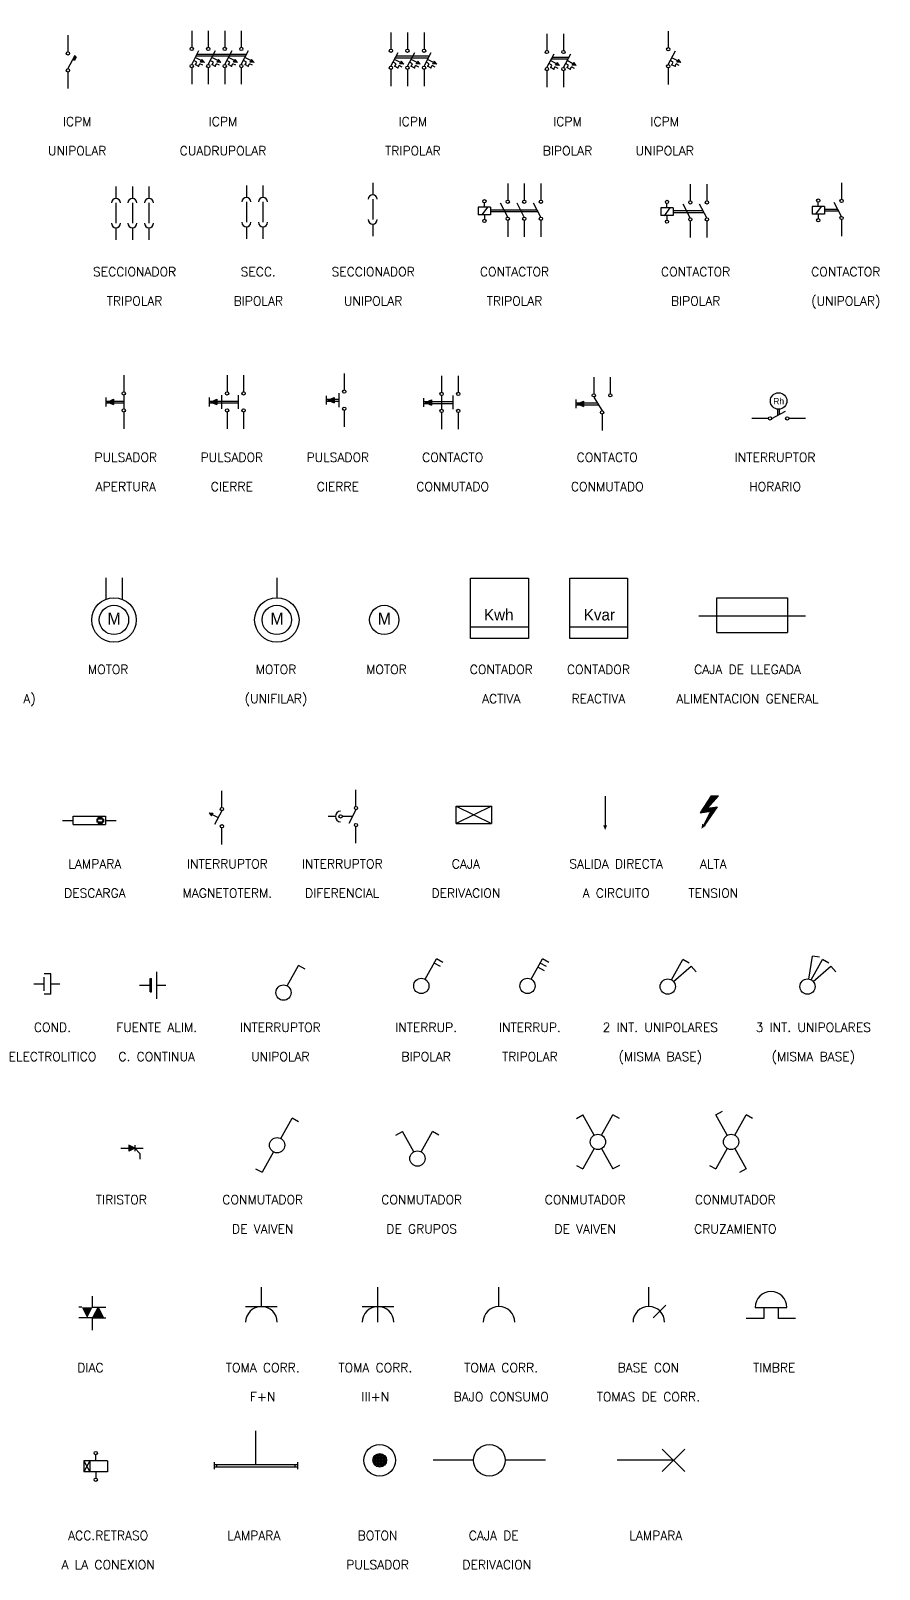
# Model space of a CAD drawing. Extents: x 38 to 365, y 13 to 291.
# Drawn here: x 224.4 to 365.4, y 35 to 290.8 of the extents above; entities that cross this region are included whole.
import ezdxf
from ezdxf.enums import TextEntityAlignment as Align

# ---------------------------------------------------------------- set-up
doc = ezdxf.new("R2010")
doc.units = 0
doc.header["$LTSCALE"] = 10
doc.header["$MEASUREMENT"] = 0
doc.layers.get('0').update_dxf_attribs({"linetype": 'CONTINUOUS'})
doc.styles.add('ROMANS', font='romans', dxfattribs={"height": 1.5})

# ---------------------------------------------------------------- blocks, each defined once
blk = doc.blocks.new('*X1')
at = {"color": 0}
for p, q in [((254.96, 82), (257.22, 82)), ((254.99, 82.25), (257.18, 82.25)), ((255, 81.66), (255, 82.29)), ((255.09, 82.5), (257.09, 82.5)), ((255.25, 81.21), (255.25, 82.73)), ((255.26, 82.75), (256.91, 82.75)), ((255.5, 81.01), (255.5, 82.94)), ((255.61, 83), (256.56, 83)), ((255.75, 80.9), (255.75, 83.05)), ((256, 80.85), (256, 83.1)), ((256.25, 80.86), (256.25, 83.09)), ((256.5, 80.92), (256.5, 83.03)), ((256.75, 81.06), (256.75, 82.89)), ((257, 81.31), (257, 82.64)), ((254.98, 81.75), (257.19, 81.75)), ((255.06, 81.5), (257.11, 81.5)), ((255.22, 81.25), (256.95, 81.25)), ((255.51, 81), (256.66, 81))]:
    blk.add_line(p, q, dxfattribs=at)

msp = doc.modelspace()

# ---------------------------------------------------------------- linework, layer by layer
for p, q in [((230.55, 290.1), (230.55, 287.35)), ((251.13, 290.84), (251.13, 288.09)), ((253.88, 290.84), (253.88, 288.09)), ((256.63, 290.84), (256.63, 288.09)), ((259.38, 290.84), (259.38, 288.09)), ((284.25, 290.54), (284.25, 287.79)), ((287, 290.54), (287, 287.79)), ((289.75, 290.54), (289.75, 287.79)), ((310.17, 290.33), (310.17, 287.58)), ((312.92, 290.33), (312.92, 287.58)), ((330.34, 290.8), (330.34, 288.05)), ((231.95, 286.47), (231.66, 286.62)), ((230.55, 283.97), (230.55, 281.22)), ((231.64, 285.89), (231.35, 286.04)), ((231.58, 286), (231.39, 286.11)), ((231.95, 286.47), (231.64, 285.89)), ((251.13, 284.71), (251.13, 281.96)), ((253.88, 284.71), (253.88, 281.96)), ((256.63, 284.71), (256.63, 281.96)), ((259.38, 284.71), (259.38, 281.96)), ((284.25, 284.4), (284.25, 281.65)), ((287, 284.4), (287, 281.65)), ((289.75, 284.4), (289.75, 281.65)), ((310.17, 284.2), (310.17, 281.45)), ((312.92, 284.2), (312.92, 281.45)), ((330.34, 284.67), (330.34, 281.92)), ((238.53, 264.97), (238.53, 262.97)), ((241.28, 264.97), (241.28, 262.97)), ((244.03, 264.97), (244.03, 262.97)), ((260.23, 265.12), (260.23, 263.12)), ((262.98, 265.12), (262.98, 263.12)), ((281.23, 265.58), (281.23, 263.58)), ((303.67, 265.45), (303.67, 262.7)), ((306.42, 265.45), (306.42, 262.7)), ((309.17, 265.45), (309.17, 262.7)), ((334.02, 265.33), (334.02, 262.58)), ((336.77, 265.33), (336.77, 262.58)), ((359.16, 265.57), (359.16, 262.82)), ((281.23, 258.7), (281.23, 256.7)), ((303.67, 259.32), (303.67, 256.57)), ((306.42, 259.32), (306.42, 256.57)), ((309.17, 259.32), (309.17, 256.57)), ((334.02, 259.2), (334.02, 256.45)), ((336.77, 259.2), (336.77, 256.45)), ((359.16, 259.43), (359.16, 256.68)), ((238.53, 258.09), (238.53, 256.09)), ((241.28, 258.09), (241.28, 256.09)), ((244.03, 258.09), (244.03, 256.09)), ((260.23, 258.24), (260.23, 256.24)), ((262.98, 258.24), (262.98, 256.24)), ((239.83, 233.56), (239.83, 230.81)), ((257.01, 233.56), (257.01, 230.81)), ((259.76, 233.56), (259.76, 230.81)), ((276.49, 233.86), (276.49, 231.11)), ((292.68, 233.48), (292.68, 230.73)), ((295.43, 233.48), (295.43, 230.73)), ((317.97, 233.24), (317.97, 230.49)), ((320.72, 233.24), (320.72, 230.49)), ((237.11, 229.11), (238.13, 229.56)), ((237.11, 229.11), (238.13, 228.67)), ((238.13, 229.56), (238.13, 228.67)), ((254.29, 229.11), (255.31, 229.56)), ((254.29, 229.11), (255.31, 228.67)), ((255.31, 229.56), (255.31, 228.67)), ((273.77, 229.42), (274.79, 229.87)), ((273.77, 229.42), (274.79, 228.97)), ((274.79, 229.87), (274.79, 228.97)), ((276.49, 227.73), (276.49, 224.98)), ((289.96, 229.04), (290.98, 229.49)), ((289.96, 229.04), (290.98, 228.59)), ((290.98, 229.49), (290.98, 228.59)), ((315.25, 228.8), (316.27, 229.25)), ((315.25, 228.8), (316.27, 228.36)), ((316.27, 229.25), (316.27, 228.36)), ((239.83, 227.42), (239.83, 224.67)), ((257.01, 227.42), (257.01, 224.67)), ((259.76, 227.42), (259.76, 224.67)), ((292.68, 227.35), (292.68, 224.6)), ((295.43, 227.35), (295.43, 224.6)), ((319.34, 227.11), (319.34, 224.36)), ((347.01, 226.39), (344.26, 226.39)), ((353.15, 226.39), (350.4, 226.39)), ((236.84, 199.87), (236.84, 196.29)), ((239.59, 199.87), (239.59, 196.29)), ((265.28, 199.87), (265.28, 196.55)), ((335.41, 193.56), (353.17, 193.56)), ((256.14, 161.68), (256.14, 164.43)), ((278.44, 161.87), (278.44, 164.62)), ((319.85, 163.59), (319.85, 158.73)), ((337.5, 163.63), (335.66, 160.82)), ((338.48, 161.79), (336.35, 158.76)), ((338.73, 163.63), (336.89, 161.58)), ((336.89, 161.58), (338.48, 161.79)), ((337.5, 163.63), (338.73, 163.63)), ((229.66, 159.52), (231.41, 159.52)), ((236.8, 159.52), (238.55, 159.52)), ((254.03, 160.8), (254.43, 160.3)), ((254.03, 160.8), (254.67, 160.75)), ((254.43, 160.3), (254.55, 160.52)), ((254.67, 160.75), (254.55, 160.52)), ((254.55, 160.52), (255.54, 160)), ((275.02, 160.19), (273.79, 160.19)), ((277.84, 160.19), (276.17, 160.19)), ((335.66, 160.82), (337.44, 161.06)), ((337.44, 161.06), (336.27, 158.82)), ((256.14, 155.55), (256.14, 158.3)), ((278.44, 155.73), (278.44, 158.48)), ((224.86, 132.34), (226.62, 132.34)), ((227.72, 132.34), (229.23, 132.34)), ((242.45, 132.12), (244.21, 132.12)), ((245.31, 132.12), (246.82, 132.12)), ((239.36, 105.06), (240.7, 105.06)), ((240.7, 105.56), (240.7, 104.56)), ((241.69, 105.06), (240.7, 105.56)), ((241.69, 105.06), (240.7, 104.56)), ((241.69, 105.06), (243.07, 105.06)), ((241.69, 105.06), (242.53, 104.13)), ((242.53, 104.13), (242.53, 103.21)), ((262.73, 78.72), (262.73, 81.92)), ((282.09, 78.72), (282.09, 81.92)), ((302.21, 78.72), (302.21, 81.92)), ((327.12, 78.72), (327.12, 81.92)), ((234.66, 78.59), (234.66, 80.45)), ((232.86, 78.59), (232.36, 78.59)), ((234.66, 76.8), (232.36, 76.8)), ((234.61, 76.8), (234.61, 74.78)), ((234.66, 78.59), (236.86, 78.59)), ((235.56, 78.58), (234.66, 76.8)), ((234.66, 76.8), (236.46, 76.8)), ((235.56, 78.58), (236.46, 76.8)), ((236.46, 76.8), (236.86, 76.8)), ((346.22, 78.57), (346.22, 76.73)), ((348.62, 78.57), (348.62, 76.73)), ((346.22, 76.73), (343.31, 76.73)), ((351.53, 76.73), (348.62, 76.73)), ((261.81, 52.44), (261.81, 58.01)), ((235.17, 53.03), (235.17, 54.06)), ((235.17, 51.21), (235.17, 50.18)), ((297.98, 53.14), (291.26, 53.14)), ((309.95, 53.14), (303.24, 53.14)), ((331.22, 53.14), (321.88, 53.14))]:
    msp.add_line(p, q)
at = {"color": 5}
for p, q in [((230.55, 284.52), (231.76, 286.8)), ((251.13, 285.26), (252.34, 287.54)), ((253.88, 285.26), (255.09, 287.54)), ((256.63, 285.26), (257.84, 287.54)), ((259.38, 285.26), (260.59, 287.54)), ((284.25, 284.95), (285.46, 287.24)), ((287, 284.95), (288.21, 287.24)), ((289.75, 284.95), (290.96, 287.24)), ((310.17, 284.75), (311.38, 287.03)), ((312.92, 284.75), (314.13, 287.03)), ((330.34, 285.22), (331.54, 287.5)), ((238.53, 262.22), (238.53, 258.84)), ((241.28, 262.22), (241.28, 258.84)), ((244.03, 262.22), (244.03, 258.84)), ((260.23, 262.37), (260.23, 258.99)), ((262.98, 262.37), (262.98, 258.99)), ((281.23, 262.83), (281.23, 259.45)), ((303.67, 259.87), (302.46, 262.15)), ((306.42, 259.87), (305.21, 262.15)), ((309.17, 259.87), (307.96, 262.15)), ((334.02, 259.75), (332.81, 262.03)), ((336.77, 259.75), (335.56, 262.03)), ((359.16, 259.98), (357.95, 262.27)), ((239.83, 230.26), (239.83, 227.97)), ((256.11, 230.26), (256.11, 227.97)), ((258.86, 230.26), (258.86, 227.97)), ((275.59, 230.56), (275.59, 228.28)), ((292.68, 230.18), (292.68, 227.9)), ((294.53, 230.18), (294.53, 227.9)), ((317.97, 229.94), (319.34, 227.66)), ((347.56, 226.39), (349.85, 227.6)), ((297.49, 189.8), (297.49, 199.83)), ((297.49, 199.83), (307.1, 199.83)), ((307.1, 199.83), (307.1, 189.8)), ((313.97, 189.8), (313.97, 199.83)), ((313.97, 199.83), (323.58, 199.83)), ((323.58, 199.83), (323.58, 189.8)), ((338.41, 196.56), (350.17, 196.56)), ((338.41, 190.76), (338.41, 196.56)), ((350.17, 196.56), (350.17, 190.76)), ((307.1, 191.69), (297.49, 191.69)), ((307.1, 189.8), (297.49, 189.8)), ((323.58, 191.69), (313.97, 191.69)), ((323.58, 189.8), (313.97, 189.8)), ((338.41, 190.76), (350.17, 190.76)), ((278.44, 161.32), (277.23, 159.03)), ((295.08, 159), (295.08, 161.9)), ((295.08, 161.9), (300.96, 161.9)), ((300.96, 161.9), (300.96, 159)), ((256.14, 161.13), (254.93, 158.85)), ((295.08, 159), (300.96, 159)), ((226.62, 131.22), (226.62, 133.45)), ((244.21, 131.01), (244.21, 133.24)), ((244.21, 133.24), (244.46, 133.24)), ((244.46, 131.01), (244.46, 133.24)), ((245.31, 129.88), (245.31, 134.37)), ((244.21, 131.01), (244.46, 131.01)), ((233.22, 53.03), (233.22, 51.21)), ((237.12, 53.03), (233.22, 53.03)), ((237.12, 51.21), (233.22, 51.21)), ((234.21, 53.03), (234.21, 51.21)), ((234.55, 51.21), (234.54, 51.2)), ((237.12, 53.03), (237.12, 51.21))]:
    msp.add_line(p, q, dxfattribs=at)
at = {"color": 1}
for p, q in [((251.87, 286.66), (260.12, 286.66)), ((252.03, 286.96), (260.28, 286.96)), ((285.15, 286.65), (290.65, 286.65)), ((251.98, 285.64), (251.47, 285.9)), ((252.72, 285.87), (251.73, 286.39)), ((251.77, 285.24), (251.98, 285.64)), ((251.77, 285.24), (252.27, 284.97)), ((252.27, 284.97), (252.48, 285.37)), ((252.99, 285.1), (252.48, 285.37)), ((252.6, 285.64), (252.72, 285.87)), ((253.25, 285.59), (252.6, 285.64)), ((252.84, 286.09), (252.72, 285.87)), ((253.25, 285.59), (252.84, 286.09)), ((254.73, 285.64), (254.22, 285.9)), ((255.47, 285.87), (254.48, 286.39)), ((254.52, 285.24), (254.73, 285.64)), ((254.52, 285.24), (255.02, 284.97)), ((255.02, 284.97), (255.23, 285.37)), ((255.74, 285.1), (255.23, 285.37)), ((255.35, 285.64), (255.47, 285.87)), ((256, 285.59), (255.35, 285.64)), ((255.59, 286.09), (255.47, 285.87)), ((256, 285.59), (255.59, 286.09)), ((257.48, 285.64), (256.97, 285.9)), ((258.22, 285.87), (257.23, 286.39)), ((257.27, 285.24), (257.48, 285.64)), ((257.27, 285.24), (257.77, 284.97)), ((257.77, 284.97), (257.98, 285.37)), ((258.49, 285.1), (257.98, 285.37)), ((258.1, 285.64), (258.22, 285.87)), ((258.75, 285.59), (258.1, 285.64)), ((258.34, 286.09), (258.22, 285.87)), ((258.75, 285.59), (258.34, 286.09)), ((260.23, 285.64), (259.72, 285.9)), ((260.97, 285.87), (259.98, 286.39)), ((260.02, 285.24), (260.23, 285.64)), ((260.02, 285.24), (260.52, 284.97)), ((260.52, 284.97), (260.73, 285.37)), ((261.24, 285.1), (260.73, 285.37)), ((260.85, 285.64), (260.97, 285.87)), ((261.5, 285.59), (260.85, 285.64)), ((261.09, 286.09), (260.97, 285.87)), ((261.5, 285.59), (261.09, 286.09)), ((285.1, 285.33), (284.6, 285.6)), ((285.84, 285.56), (284.85, 286.08)), ((284.89, 284.93), (285.1, 285.33)), ((284.89, 284.93), (285.4, 284.67)), ((285, 286.35), (290.5, 286.35)), ((285.4, 284.67), (285.61, 285.06)), ((286.11, 284.8), (285.61, 285.06)), ((285.72, 285.33), (285.84, 285.56)), ((286.37, 285.28), (285.72, 285.33)), ((285.96, 285.79), (285.84, 285.56)), ((286.37, 285.28), (285.96, 285.79)), ((287.85, 285.33), (287.35, 285.6)), ((288.59, 285.56), (287.6, 286.08)), ((287.64, 284.93), (287.85, 285.33)), ((287.64, 284.93), (288.15, 284.67)), ((288.15, 284.67), (288.36, 285.06)), ((288.86, 284.8), (288.36, 285.06)), ((288.47, 285.33), (288.59, 285.56)), ((289.12, 285.28), (288.47, 285.33)), ((288.71, 285.79), (288.59, 285.56)), ((289.12, 285.28), (288.71, 285.79)), ((290.6, 285.33), (290.1, 285.6)), ((291.34, 285.56), (290.35, 286.08)), ((290.39, 284.93), (290.6, 285.33)), ((290.39, 284.93), (290.9, 284.67)), ((290.9, 284.67), (291.11, 285.06)), ((291.61, 284.8), (291.11, 285.06)), ((291.22, 285.33), (291.34, 285.56)), ((291.87, 285.28), (291.22, 285.33)), ((291.46, 285.79), (291.34, 285.56)), ((291.87, 285.28), (291.46, 285.79)), ((311.02, 285.13), (310.51, 285.4)), ((311.76, 285.36), (310.77, 285.88)), ((310.81, 284.73), (311.02, 285.13)), ((310.81, 284.73), (311.31, 284.46)), ((310.91, 286.15), (313.66, 286.15)), ((311.07, 286.45), (313.82, 286.45)), ((311.31, 284.46), (311.52, 284.86)), ((312.03, 284.59), (311.52, 284.86)), ((311.63, 285.13), (311.76, 285.36)), ((312.28, 285.08), (311.63, 285.13)), ((311.88, 285.59), (311.76, 285.36)), ((312.28, 285.08), (311.88, 285.59)), ((313.77, 285.13), (313.26, 285.4)), ((314.51, 285.36), (313.52, 285.88)), ((313.56, 284.73), (313.77, 285.13)), ((313.56, 284.73), (314.06, 284.46)), ((314.06, 284.46), (314.27, 284.86)), ((314.78, 284.59), (314.27, 284.86)), ((314.38, 285.13), (314.51, 285.36)), ((315.03, 285.08), (314.38, 285.13)), ((314.63, 285.59), (314.51, 285.36)), ((315.03, 285.08), (314.63, 285.59)), ((331.18, 285.6), (330.68, 285.87)), ((331.92, 285.83), (330.93, 286.35)), ((330.97, 285.2), (331.18, 285.6)), ((330.97, 285.2), (331.48, 284.93)), ((331.48, 284.93), (331.69, 285.33)), ((332.19, 285.06), (331.69, 285.33)), ((331.8, 285.6), (331.92, 285.83)), ((332.45, 285.55), (331.8, 285.6)), ((332.04, 286.06), (331.92, 285.83)), ((332.45, 285.55), (332.04, 286.06)), ((300.81, 261.5), (298.77, 261.5)), ((298.77, 261.5), (298.77, 260.22)), ((300.28, 261.5), (299.34, 260.21)), ((299.79, 261.5), (299.79, 262.22)), ((300.81, 261.5), (300.81, 260.22)), ((308.56, 261.01), (300.81, 261.01)), ((329.12, 261.38), (329.12, 260.1)), ((331.16, 261.38), (329.12, 261.38)), ((330.63, 261.38), (329.69, 260.09)), ((330.14, 261.38), (330.14, 262.1)), ((331.16, 261.38), (331.16, 260.1)), ((356.3, 261.61), (354.26, 261.61)), ((354.26, 261.61), (354.26, 260.34)), ((355.77, 261.61), (354.83, 260.33)), ((355.28, 261.61), (355.28, 262.34)), ((356.3, 261.61), (356.3, 260.34)), ((358.56, 261.13), (356.3, 261.13)), ((300.81, 260.22), (298.77, 260.22)), ((299.79, 260.22), (299.79, 259.49)), ((308.72, 260.71), (300.81, 260.71)), ((331.16, 260.1), (329.12, 260.1)), ((330.14, 260.1), (330.14, 259.38)), ((336.16, 260.89), (331.16, 260.89)), ((336.32, 260.59), (331.16, 260.59)), ((356.3, 260.34), (354.26, 260.34)), ((355.28, 260.34), (355.28, 259.61)), ((358.72, 260.83), (356.3, 260.83)), ((236.83, 229.85), (236.83, 228.38)), ((236.83, 229.26), (237.45, 229.26)), ((236.83, 228.96), (237.45, 228.96)), ((238.13, 229.26), (239.83, 229.26)), ((238.13, 228.96), (239.83, 228.96)), ((254.01, 229.85), (254.01, 228.38)), ((254.01, 229.26), (254.63, 229.26)), ((254.01, 228.96), (254.63, 228.96)), ((255.31, 229.26), (258.86, 229.26)), ((255.31, 228.96), (258.86, 228.96)), ((273.49, 230.16), (273.49, 228.68)), ((273.49, 229.57), (274.11, 229.57)), ((273.49, 229.27), (274.11, 229.27)), ((274.79, 229.57), (275.59, 229.57)), ((274.79, 229.27), (275.59, 229.27)), ((289.68, 229.77), (289.68, 228.3)), ((289.68, 229.19), (290.3, 229.19)), ((289.68, 228.89), (290.3, 228.89)), ((290.98, 229.19), (294.53, 229.19)), ((290.98, 228.89), (294.53, 228.89)), ((314.97, 229.54), (314.97, 228.07)), ((314.97, 228.95), (315.59, 228.95)), ((314.97, 228.65), (315.59, 228.65)), ((316.27, 228.95), (318.56, 228.95)), ((316.27, 228.65), (318.74, 228.65)), ((348.58, 226.93), (348.58, 227.91)), ((348.83, 227.06), (348.83, 227.91)), ((300.96, 161.9), (295.08, 159)), ((295.08, 161.9), (300.96, 159)), ((231.41, 158.87), (231.41, 160.27)), ((231.41, 160.27), (236.8, 160.27)), ((231.41, 158.87), (236.8, 158.87)), ((236.46, 159.77), (235.36, 159.77)), ((235.36, 159.77), (235.36, 159.27)), ((236.46, 159.27), (235.36, 159.27)), ((236.25, 160.03), (235.57, 160.03)), ((235.57, 159.77), (235.57, 160.03)), ((235.57, 159.27), (235.57, 159)), ((236.25, 159), (235.57, 159)), ((236.25, 159.77), (236.25, 160.03)), ((236.25, 159.27), (236.25, 159)), ((236.46, 159.77), (236.46, 159.27)), ((236.8, 160.27), (236.8, 158.87)), ((289.92, 133.12), (291.8, 136.52)), ((292.49, 135.22), (291.41, 135.82)), ((292.88, 135.92), (291.8, 136.52)), ((307.56, 133.12), (309.44, 136.52)), ((310.13, 135.22), (309.06, 135.82)), ((310.52, 135.92), (309.44, 136.52)), ((330.89, 133.02), (332.77, 136.41)), ((333.85, 135.81), (332.77, 136.41)), ((353.7, 133.16), (354.31, 136.99)), ((354.12, 133.02), (356, 136.41)), ((355.52, 136.8), (354.31, 136.99)), ((357.07, 135.81), (356, 136.41)), ((227.72, 134.05), (226.62, 134.05)), ((227.72, 130.62), (227.72, 134.05)), ((267.01, 132.01), (268.89, 135.4)), ((269.97, 134.8), (268.89, 135.4)), ((309.75, 134.52), (308.67, 135.12)), ((331.23, 132.74), (334.16, 135.28)), ((334.97, 134.35), (334.16, 135.28)), ((354.46, 132.74), (357.39, 135.28)), ((358.2, 134.35), (357.39, 135.28)), ((227.72, 130.62), (226.62, 130.62)), ((265.94, 106.64), (267.83, 110.04)), ((268.9, 109.44), (267.83, 110.04)), ((315.08, 109.99), (316.16, 110.59)), ((318.04, 107.19), (316.16, 110.59)), ((319.28, 107.19), (321.16, 110.59)), ((322.24, 109.99), (321.16, 110.59)), ((338.28, 110.59), (339.36, 111.18)), ((340.16, 107.19), (338.28, 110.59)), ((341.42, 107.19), (343.3, 110.59)), ((344.38, 109.99), (343.3, 110.59)), ((285.08, 107.21), (286.16, 107.81)), ((288.04, 104.42), (286.16, 107.81)), ((289.28, 104.42), (291.16, 107.81)), ((292.23, 107.21), (291.16, 107.81)), ((241.7, 105.56), (241.68, 104.56)), ((318.04, 104.97), (316.16, 101.58)), ((319.28, 104.97), (321.16, 101.58)), ((340.16, 104.97), (338.28, 101.58)), ((341.42, 104.97), (343.3, 101.58)), ((264.71, 104.42), (262.83, 101.03)), ((261.75, 101.62), (262.83, 101.03)), ((315.08, 102.17), (316.16, 101.58)), ((322.24, 102.17), (321.16, 101.58)), ((337.2, 102.17), (338.28, 101.58)), ((343.3, 101.58), (342.22, 100.98)), ((260.1, 78.72), (265.36, 78.72)), ((279.46, 78.72), (284.72, 78.72)), ((282.09, 76.09), (282.09, 78.72)), ((327.85, 76.82), (329.97, 78.94)), ((344.79, 78.57), (350.05, 78.57)), ((333.08, 51.29), (329.36, 55)), ((329.36, 51.29), (333.08, 55)), ((234.21, 53.03), (233.22, 51.21)), ((233.22, 53.03), (234.21, 51.21)), ((254.93, 51.64), (254.93, 52.84)), ((254.93, 52.44), (268.69, 52.44)), ((254.93, 52.04), (268.69, 52.04)), ((255.33, 52.04), (255.33, 52.44)), ((268.29, 52.44), (268.29, 52.04)), ((268.69, 52.84), (268.69, 51.64))]:
    msp.add_line(p, q, dxfattribs=at)
for centre, radius in [((230.55, 287.08), 0.275), ((251.13, 287.82), 0.275), ((253.88, 287.82), 0.275), ((256.63, 287.82), 0.275), ((259.38, 287.82), 0.275), ((284.25, 287.51), 0.275), ((287, 287.51), 0.275), ((289.75, 287.51), 0.275), ((310.17, 287.31), 0.275), ((312.92, 287.31), 0.275), ((330.34, 287.78), 0.275), ((230.55, 284.25), 0.275), ((251.13, 284.98), 0.275), ((253.88, 284.98), 0.275), ((256.63, 284.98), 0.275), ((259.38, 284.98), 0.275), ((284.25, 284.68), 0.275), ((287, 284.68), 0.275), ((289.75, 284.68), 0.275), ((310.17, 284.48), 0.275), ((312.92, 284.48), 0.275), ((330.34, 284.95), 0.275), ((299.79, 262.5), 0.275), ((303.67, 262.42), 0.275), ((306.42, 262.42), 0.275), ((309.17, 262.42), 0.275), ((330.14, 262.38), 0.275), ((334.02, 262.31), 0.275), ((336.77, 262.31), 0.275), ((355.28, 262.61), 0.275), ((359.16, 262.54), 0.275), ((299.79, 259.22), 0.275), ((303.67, 259.59), 0.275), ((306.42, 259.59), 0.275), ((309.17, 259.59), 0.275), ((330.14, 259.1), 0.275), ((334.02, 259.47), 0.275), ((336.77, 259.47), 0.275), ((355.28, 259.34), 0.275), ((359.16, 259.71), 0.275), ((239.83, 230.53), 0.275), ((257.01, 230.53), 0.275), ((259.76, 230.53), 0.275), ((276.49, 230.84), 0.275), ((292.68, 230.45), 0.275), ((295.43, 230.45), 0.275), ((317.97, 230.22), 0.275), ((320.72, 230.22), 0.275), ((239.83, 227.7), 0.275), ((257.01, 227.7), 0.275), ((259.76, 227.7), 0.275), ((276.49, 228), 0.275), ((292.68, 227.62), 0.275), ((295.43, 227.62), 0.275), ((319.34, 227.39), 0.275), ((347.29, 226.39), 0.275), ((350.12, 226.39), 0.275), ((256.14, 161.41), 0.275), ((278.44, 161.59), 0.275), ((235.91, 159.52), 0.423), ((256.14, 158.57), 0.275), ((275.89, 160.19), 0.275), ((278.44, 158.76), 0.275), ((289.3, 132.01), 1.27), ((306.95, 132.01), 1.27), ((330.27, 131.9), 1.27), ((353.5, 131.9), 1.27), ((266.39, 130.9), 1.27), ((265.33, 105.53), 1.27), ((318.66, 106.08), 1.27), ((340.8, 106.08), 1.27), ((288.66, 103.31), 1.27), ((235.17, 54.33), 0.275), ((282.39, 53.14), 2.63), ((282.39, 53.14), 1.13), ((300.61, 53.14), 2.63), ((235.17, 49.91), 0.275)]:
    msp.add_circle(centre, radius, dxfattribs=at)
msp.add_circle((348.7, 229.28), 1.38)
at = {"color": 5}
for centre, radius in [((238.21, 192.87), 3.69), ((238.21, 192.87), 2.44), ((265.28, 192.87), 3.69), ((265.28, 192.87), 2.44), ((283.14, 192.87), 2.44)]:
    msp.add_circle(centre, radius, dxfattribs=at)
at = {"color": 1}
for centre, radius, start, end in [((281.23, 262.83), 0.75, 0, 180), ((238.53, 262.22), 0.75, 0, 180), ((241.28, 262.22), 0.75, 0, 180), ((244.03, 262.22), 0.75, 0, 180), ((260.23, 262.37), 0.75, 0, 180), ((262.98, 262.37), 0.75, 0, 180), ((238.53, 258.84), 0.75, 180, 0), ((241.28, 258.84), 0.75, 180, 0), ((244.03, 258.84), 0.75, 180, 0), ((260.23, 258.99), 0.75, 180, 0), ((262.98, 258.99), 0.75, 180, 0), ((281.23, 259.45), 0.75, 180, 0), ((275.89, 160.19), 0.875, 90, 270), ((347.42, 78.57), 2.63, 0, 180), ((262.73, 76.09), 2.63, 0, 180), ((282.09, 76.09), 2.63, 0, 180), ((302.21, 76.09), 2.63, 0, 180), ((327.12, 76.09), 2.63, 0, 180)]:
    msp.add_arc(centre, radius, start, end, dxfattribs=at)
for p in [(251.77, 285.24), (251.77, 285.24), (252.27, 284.97), (252.27, 284.97), (254.52, 285.24), (254.52, 285.24), (255.02, 284.97), (255.02, 284.97), (257.27, 285.24), (257.27, 285.24), (257.77, 284.97), (257.77, 284.97), (260.02, 285.24), (260.02, 285.24), (260.52, 284.97), (260.52, 284.97), (284.89, 284.93), (284.89, 284.93), (285.4, 284.67), (285.4, 284.67), (287.64, 284.93), (287.64, 284.93), (288.15, 284.67), (288.15, 284.67), (290.39, 284.93), (290.39, 284.93), (290.9, 284.67), (290.9, 284.67), (310.81, 284.73), (310.81, 284.73), (311.31, 284.46), (311.31, 284.46), (313.56, 284.73), (313.56, 284.73), (314.06, 284.46), (314.06, 284.46), (330.97, 285.2), (330.97, 285.2), (331.48, 284.93), (331.48, 284.93)]:
    msp.add_point(p, dxfattribs=at)
for points in [[(231.66, 286.62), (231.95, 286.47), (231.35, 286.04), (231.64, 285.89)], [(237.11, 229.11), (238.13, 229.56), (238.13, 228.67)], [(254.29, 229.11), (255.31, 229.56), (255.31, 228.67)], [(273.77, 229.42), (274.79, 229.87), (274.79, 228.97)], [(289.96, 229.04), (290.98, 229.49), (290.98, 228.59)], [(315.25, 228.8), (316.27, 229.25), (316.27, 228.36)], [(337.5, 163.63), (338.73, 163.63), (335.66, 160.82), (336.89, 161.58)], [(336.89, 161.58), (338.48, 161.79), (335.66, 160.82), (337.44, 161.06)], [(337.44, 161.06), (338.48, 161.79), (336.27, 158.82), (336.35, 158.76)], [(254.43, 160.3), (254.03, 160.8), (254.67, 160.75), (254.03, 160.8)], [(319.52, 158.73), (320.19, 158.73), (319.86, 157.96)], [(336.01, 158.98), (336.57, 158.62), (335.86, 158.16)], [(244.21, 133.24), (244.46, 133.24), (244.21, 131.01), (244.46, 131.01)], [(240.7, 105.56), (241.69, 105.06), (240.7, 104.56)], [(234.66, 78.59), (233.76, 76.81), (232.86, 78.59)], [(234.66, 76.8), (235.56, 78.58), (236.46, 76.8)]]:
    msp.add_solid(points)
for points in [[(252.84, 286.09), (253.25, 285.59), (252.6, 285.64), (253.25, 285.59)], [(255.59, 286.09), (256, 285.59), (255.35, 285.64), (256, 285.59)], [(258.34, 286.09), (258.75, 285.59), (258.1, 285.64), (258.75, 285.59)], [(261.09, 286.09), (261.5, 285.59), (260.85, 285.64), (261.5, 285.59)], [(285.96, 285.79), (286.37, 285.28), (285.72, 285.33), (286.37, 285.28)], [(288.71, 285.79), (289.12, 285.28), (288.47, 285.33), (289.12, 285.28)], [(291.46, 285.79), (291.87, 285.28), (291.22, 285.33), (291.87, 285.28)], [(311.88, 285.59), (312.28, 285.08), (311.63, 285.13), (312.28, 285.08)], [(314.63, 285.59), (315.03, 285.08), (314.38, 285.13), (315.03, 285.08)], [(332.04, 286.06), (332.45, 285.55), (331.8, 285.6), (332.45, 285.55)]]:
    msp.add_solid(points, dxfattribs=at)

# ---------------------------------------------------------------- block references
msp.add_blockref('*X1', (26.31, -28.83))

# ---------------------------------------------------------------- texts
at = {"style": 'ROMANS'}
for s, p in [('ICPM', (232.1, 275)), ('ICPM', (256.33, 275)), ('ICPM', (287.9, 275)), ('ICPM', (313.6, 275)), ('ICPM', (329.76, 275)), ('UNIPOLAR', (232.1, 270.14)), ('CUADRUPOLAR', (256.33, 270.14)), ('TRIPOLAR', (287.9, 270.14)), ('BIPOLAR', (313.6, 270.14)), ('UNIPOLAR', (329.76, 270.14)), ('SECCIONADOR', (241.64, 250.02)), ('SECC.', (262.2, 250.02)), ('SECCIONADOR', (281.29, 250.02)), ('CONTACTOR', (304.79, 250.02)), ('CONTACTOR', (334.9, 250.02)), ('CONTACTOR', (359.86, 250.02)), ('TRIPOLAR', (241.64, 245.16)), ('BIPOLAR', (262.2, 245.16)), ('UNIPOLAR', (281.29, 245.16)), ('TRIPOLAR', (304.79, 245.16)), ('BIPOLAR', (334.9, 245.16)), ('(UNIPOLAR)', (359.86, 245.16)), ('PULSADOR', (240.17, 219.16)), ('PULSADOR', (257.8, 219.16)), ('PULSADOR', (275.42, 219.16)), ('CONTACTO', (294.51, 219.16)), ('CONTACTO', (320.21, 219.16)), ('INTERRUPTOR', (348.11, 219.16)), ('APERTURA', (240.17, 214.3)), ('CIERRE', (257.8, 214.3)), ('CIERRE', (275.42, 214.3)), ('CONMUTADO', (294.51, 214.3)), ('CONMUTADO', (320.21, 214.3)), ('HORARIO', (348.11, 214.3)), ('MOTOR', (237.24, 183.89)), ('MOTOR', (265.14, 183.89)), ('MOTOR', (283.5, 183.89)), ('CONTADOR', (302.59, 183.89)), ('CONTADOR', (318.74, 183.89)), ('CAJA DE LLEGADA', (343.52, 183.89)), ('(JAULA DE ARDILLA)', (215.21, 179.03)), ('(UNIFILAR)', (265.14, 179.03)), ('ACTIVA', (302.59, 179.03)), ('REACTIVA', (318.74, 179.03)), ('ALIMENTACION GENERAL', (343.52, 179.03)), ('LAMPARA', (235.03, 151.56)), ('INTERRUPTOR', (257.06, 151.56)), ('INTERRUPTOR', (276.15, 151.56)), ('CAJA', (296.71, 151.56)), ('SALIDA DIRECTA', (321.68, 151.56)), ('ALTA', (337.83, 151.56)), ('DESCARGA', (235.03, 146.7)), ('MAGNETOTERM.', (257.06, 146.7)), ('DIFERENCIAL', (276.15, 146.7)), ('DERIVACION', (296.71, 146.7)), ('A CIRCUITO', (321.68, 146.7)), ('TENSION', (337.83, 146.7)), ('COND.', (227.98, 124.38)), ('FUENTE ALIM.', (245.31, 124.38)), ('INTERRUPTOR', (265.87, 124.38)), ('INTERRUP.', (290.1, 124.38)), ('INTERRUP.', (307.35, 124.38)), ('2 INT. UNIPOLARES', (329.02, 124.38)), ('3 INT. UNIPOLARES', (354.46, 124.38)), ('ELECTROLITICO', (227.98, 119.52)), ('C. CONTINUA', (245.31, 119.52)), ('UNIPOLAR', (265.87, 119.52)), ('BIPOLAR', (290.1, 119.52)), ('TRIPOLAR', (307.35, 119.52)), ('(MISMA BASE)', (329.02, 119.52)), ('(MISMA BASE)', (354.46, 119.52)), ('TIRISTOR', (239.44, 95.72)), ('CONMUTADOR', (262.94, 95.72)), ('CONMUTADOR', (289.37, 95.72)), ('CONMUTADOR', (316.54, 95.72)), ('CONMUTADOR', (341.5, 95.72)), ('DE VAIVEN', (262.94, 90.86)), ('DE GRUPOS', (289.37, 90.86)), ('DE VAIVEN', (316.54, 90.86)), ('CRUZAMIENTO', (341.5, 90.86)), ('DIAC', (234.3, 67.8)), ('TOMA CORR.', (262.94, 67.8)), ('TOMA CORR.', (281.66, 67.8)), ('TOMA CORR.', (302.57, 67.8)), ('BASE CON', (327.04, 67.8)), ('TIMBRE', (347.97, 67.8)), ('F+N', (262.94, 62.94)), ('III+N', (281.66, 62.94)), ('BAJO CONSUMO', (302.57, 62.94)), ('TOMAS DE CORR.', (327.04, 62.94)), ('ACC.RETRASO', (237.24, 39.88)), ('LAMPARA', (261.47, 39.88)), ('BOTON', (282.03, 39.88)), ('CAJA DE ', (301.85, 39.88)), ('LAMPARA', (328.29, 39.88)), ('A LA CONEXION', (237.24, 35.02)), ('PULSADOR', (282.03, 35.02)), ('DERIVACION', (301.85, 35.02))]:
    msp.add_text(s, height=1.5, dxfattribs=at).set_placement(p, align=Align.CENTER)
at = {"color": 1}
for s, height, p in [('Rh', 1.057, (348.71, 228.72)), ('Kwh', 1.89, (302.17, 192.79)), ('Kvar', 1.89, (318.9, 192.79))]:
    msp.add_text(s, height=height, dxfattribs=at).set_placement(p, align=Align.CENTER)
for p in [(238.23, 192.1), (265.3, 192.1), (283.16, 192.1)]:
    msp.add_text('M', height=2).set_placement(p, align=Align.CENTER)

doc.saveas('drawing.dxf')
